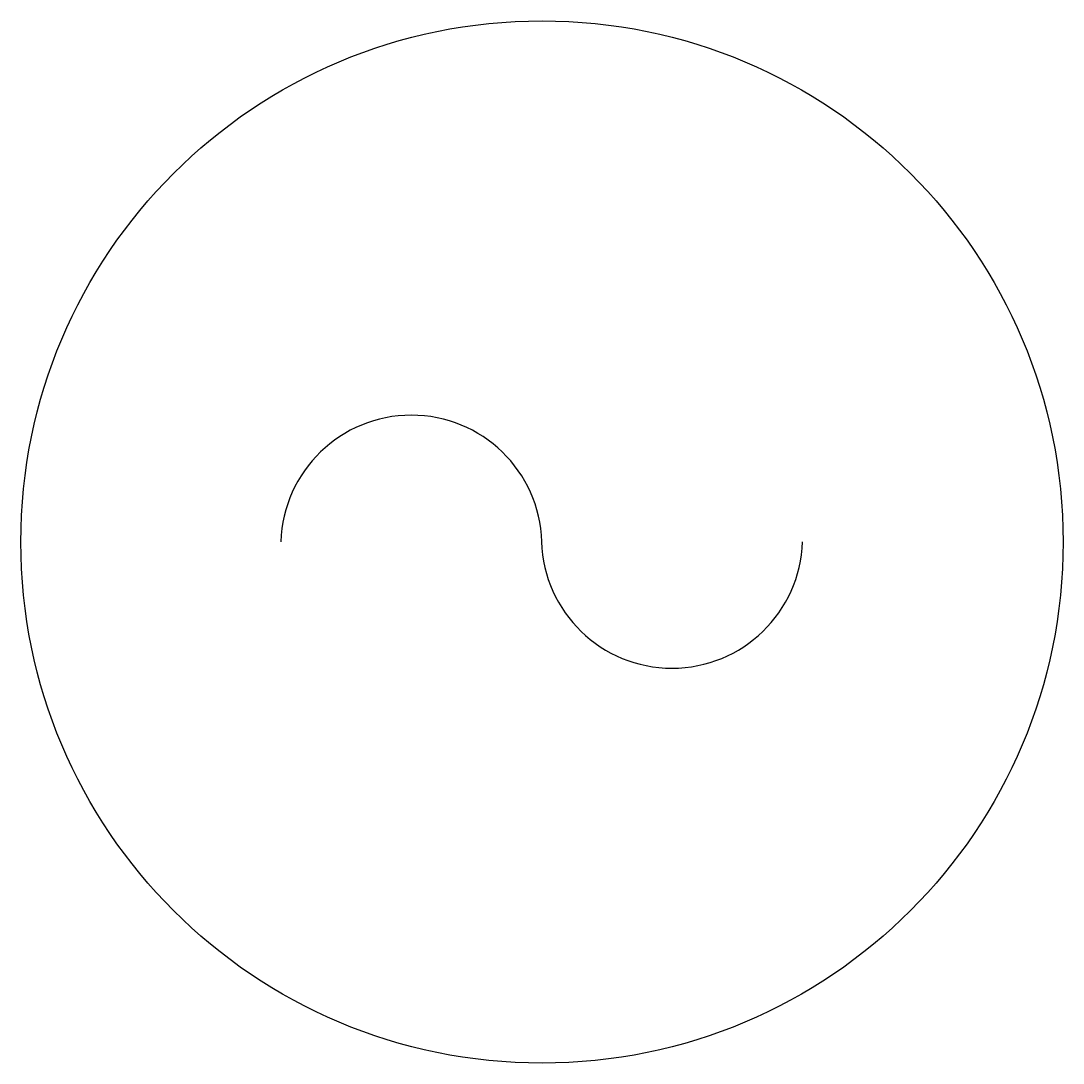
# Model space of a CAD drawing. Header units: metres. Extents: x -21656.2 to -21639.7, y -12399.2 to -12382.7.
import ezdxf

# ---------------------------------------------------------------- set-up
doc = ezdxf.new("R2010")
doc.units = ezdxf.units.M

msp = doc.modelspace()

# ---------------------------------------------------------------- linework, layer by layer
msp.add_circle((-21647.93, -12390.93), 8.26)
for centre, start, end in [((-21650, -12390.99), 1.8, 178.2), ((-21645.87, -12390.86), 181.8, 358.2)]:
    msp.add_arc(centre, 2.07, start, end)

doc.saveas('drawing.dxf')
